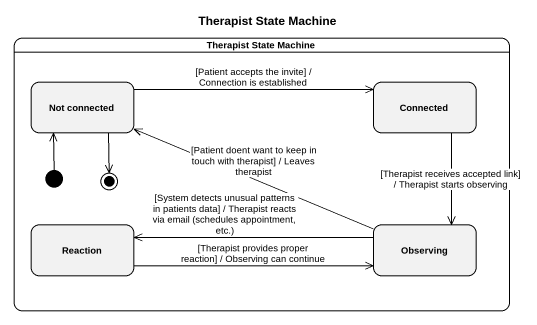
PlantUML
@startuml
title Therapist State Machine
hide empty description
state "Therapist State Machine" as Therapist_State_Machine {
  state "Not connected" as Not_connected
  state Connected
  state Reaction
  state Observing
  Not_connected --> [*]
  [*] -up-> Not_connected
}
Not_connected -right-> Connected : [Patient accepts the invite] / Connection is established
Connected --> Observing : [Therapist receives accepted link] / Therapist starts observing
Reaction -right-> Observing : [Therapist provides proper reaction] / Observing can continue
Observing -left-> Not_connected : [Patient doent want to keep in touch with therapist] / Leaves therapist
Observing -left-> Reaction : [System detects unusual patterns in patients data] / Therapist reacts via email (schedules appointment, etc.)
@enduml
